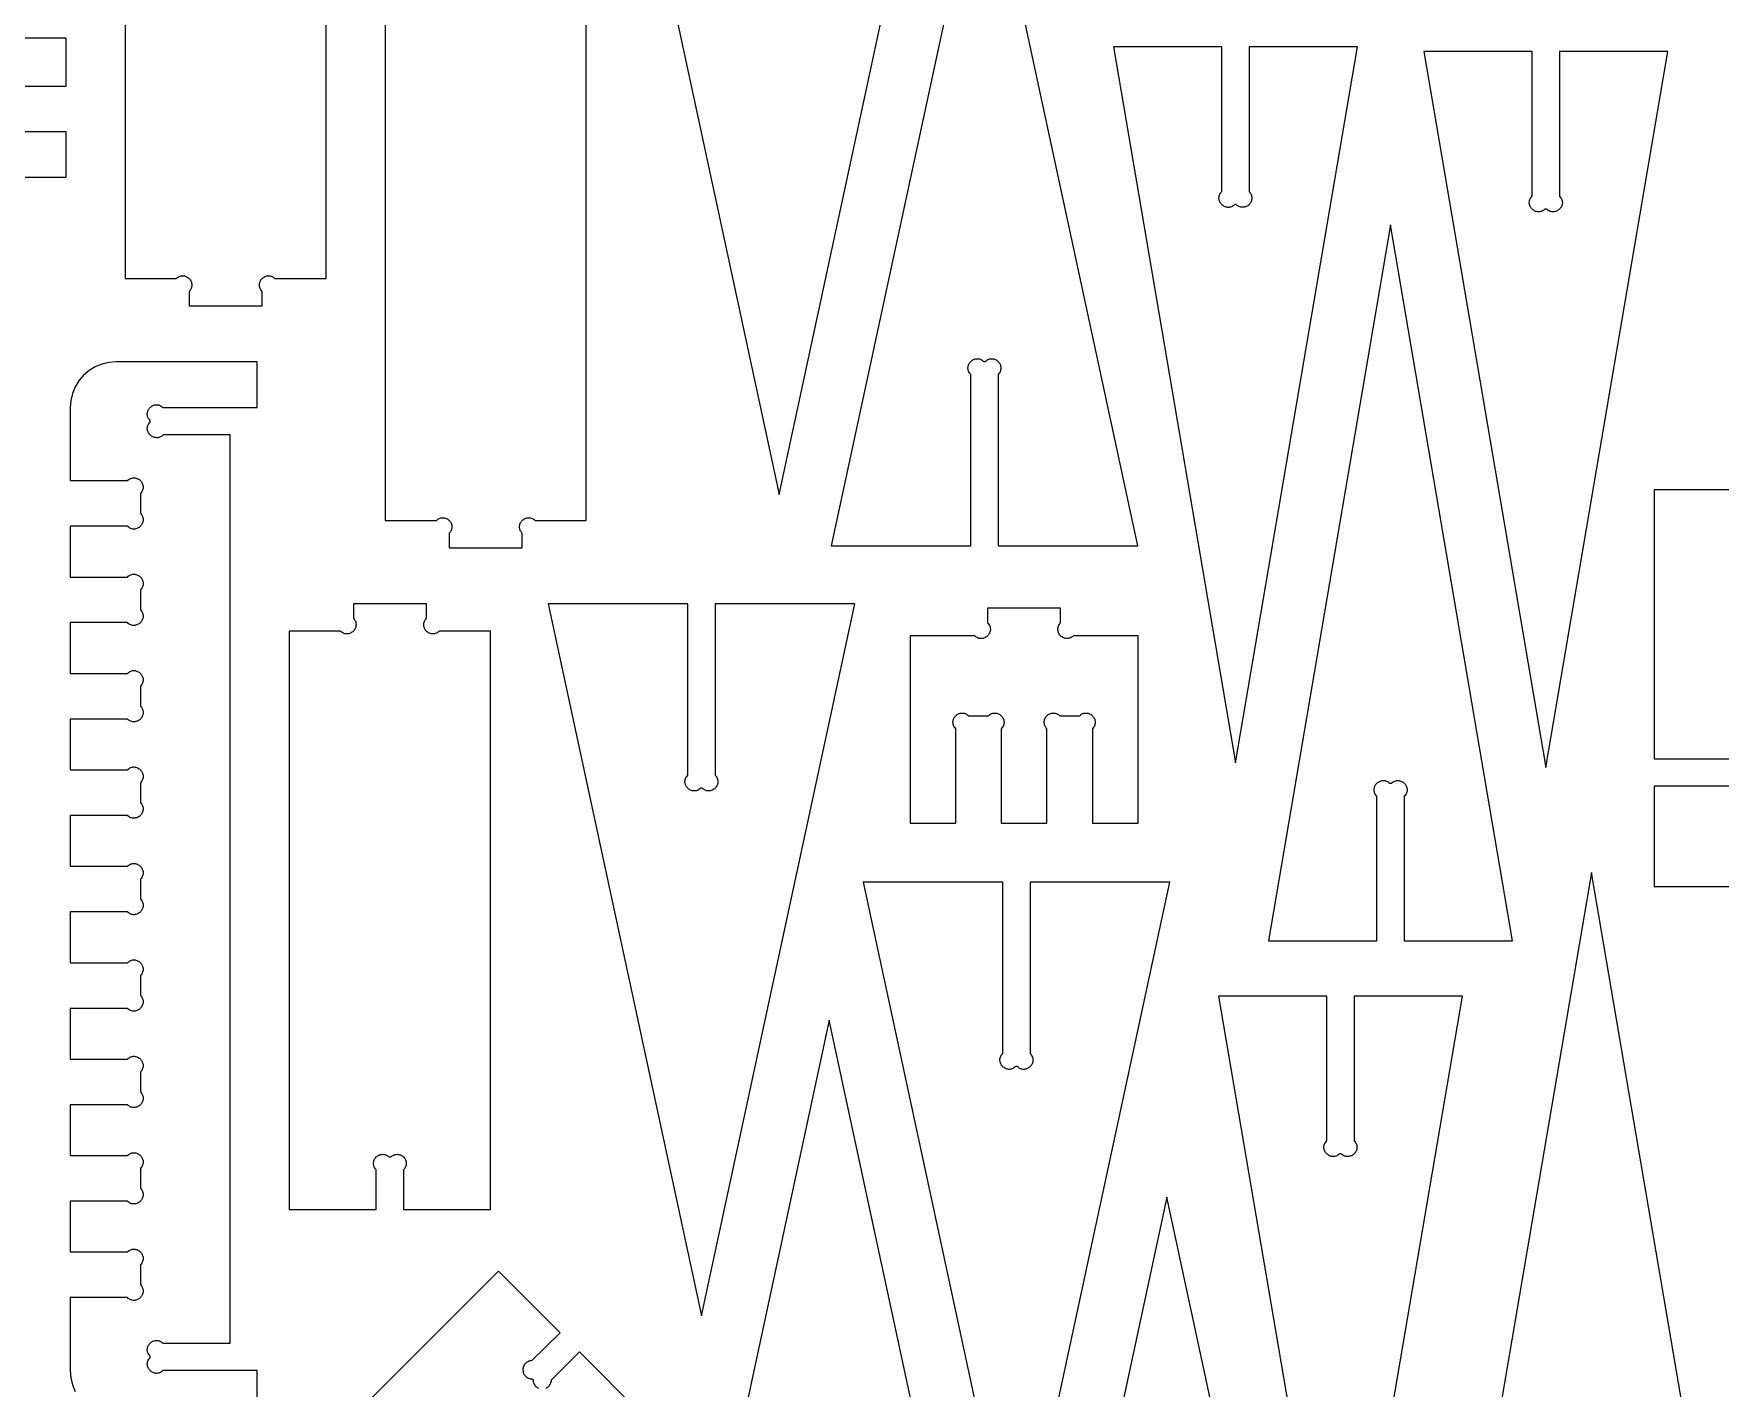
# Model space of a CAD drawing. Extents: x 105 to 1294, y 104 to 1295.
# Drawn here: x 974.6 to 1159.4, y 962.3 to 1110.7 of the extents above; entities that cross this region are included whole.
import ezdxf

# ---------------------------------------------------------------- set-up
doc = ezdxf.new("R2010")
doc.units = 0
doc.layers.add('LAYER_1', color=62, linetype='CONTINUOUS')

msp = doc.modelspace()

# ---------------------------------------------------------------- linework, layer by layer
at = {"layer": 'LAYER_1'}
for points in [[(984.63, 1147.21), (984.63, 1083.85), (990.24, 1083.85), (990.31, 1083.92), (990.39, 1083.98), (990.48, 1084.03), (990.57, 1084.08), (990.66, 1084.11), (990.75, 1084.13), (990.85, 1084.15), (990.94, 1084.15), (991.04, 1084.15), (991.13, 1084.13), (991.23, 1084.11), (991.32, 1084.08), (991.41, 1084.03), (991.49, 1083.98), (991.57, 1083.92), (991.65, 1083.85), (991.72, 1083.78), (991.78, 1083.7), (991.83, 1083.61), (991.87, 1083.52), (991.9, 1083.43), (991.92, 1083.34), (991.94, 1083.24), (991.94, 1083.15), (991.94, 1083.05), (991.92, 1082.96), (991.9, 1082.86), (991.87, 1082.77), (991.83, 1082.68), (991.78, 1082.6), (991.72, 1082.52), (991.65, 1082.44), (991.65, 1080.86), (999.64, 1080.86), (999.64, 1082.44), (999.58, 1082.52), (999.52, 1082.6), (999.47, 1082.68), (999.43, 1082.77), (999.39, 1082.86), (999.37, 1082.96), (999.36, 1083.05), (999.35, 1083.15), (999.36, 1083.24), (999.37, 1083.34), (999.39, 1083.43), (999.43, 1083.52), (999.47, 1083.61), (999.52, 1083.7), (999.58, 1083.78), (999.64, 1083.85), (999.72, 1083.92), (999.8, 1083.98), (999.89, 1084.03), (999.97, 1084.08), (1000.07, 1084.11), (1000.16, 1084.13), (1000.26, 1084.15), (1000.35, 1084.15), (1000.45, 1084.15), (1000.54, 1084.13), (1000.64, 1084.11), (1000.73, 1084.08), (1000.82, 1084.03), (1000.9, 1083.98), (1000.98, 1083.92), (1001.06, 1083.85), (1006.67, 1083.85), (1006.67, 1147.21)], [(1039.48, 1138.22), (1056.27, 1060.2), (1073.07, 1138.22)], [(1013.13, 1120.71), (1013.13, 1057.35), (1018.73, 1057.35), (1018.81, 1057.42), (1018.89, 1057.48), (1018.97, 1057.53), (1019.06, 1057.57), (1019.15, 1057.6), (1019.25, 1057.63), (1019.34, 1057.64), (1019.44, 1057.65), (1019.53, 1057.64), (1019.63, 1057.63), (1019.72, 1057.6), (1019.81, 1057.57), (1019.9, 1057.53), (1019.99, 1057.48), (1020.07, 1057.42), (1020.14, 1057.35), (1020.21, 1057.28), (1020.27, 1057.2), (1020.32, 1057.11), (1020.36, 1057.02), (1020.4, 1056.93), (1020.42, 1056.84), (1020.43, 1056.74), (1020.44, 1056.65), (1020.43, 1056.55), (1020.42, 1056.46), (1020.4, 1056.36), (1020.36, 1056.27), (1020.32, 1056.18), (1020.27, 1056.1), (1020.21, 1056.02), (1020.14, 1055.94), (1020.14, 1054.36), (1028.14, 1054.36), (1028.14, 1055.94), (1028.07, 1056.02), (1028.01, 1056.1), (1027.96, 1056.18), (1027.92, 1056.27), (1027.89, 1056.36), (1027.87, 1056.46), (1027.85, 1056.55), (1027.85, 1056.65), (1027.85, 1056.74), (1027.87, 1056.84), (1027.89, 1056.93), (1027.92, 1057.02), (1027.96, 1057.11), (1028.01, 1057.2), (1028.07, 1057.28), (1028.14, 1057.35), (1028.22, 1057.42), (1028.3, 1057.48), (1028.38, 1057.53), (1028.47, 1057.57), (1028.56, 1057.6), (1028.66, 1057.63), (1028.75, 1057.64), (1028.85, 1057.65), (1028.94, 1057.64), (1029.04, 1057.63), (1029.13, 1057.6), (1029.23, 1057.57), (1029.32, 1057.53), (1029.4, 1057.48), (1029.48, 1057.42), (1029.56, 1057.35), (1035.16, 1057.35), (1035.16, 1120.71)], [(967.81, 1104.94), (978.17, 1104.94), (978.17, 1110.17), (967.81, 1110.17)], [(957.62, 1094.94), (978.17, 1094.94), (978.17, 1099.94), (967.81, 1099.94)], [(999.12, 959.21), (999.12, 964.21), (988.79, 964.21), (988.7, 964.13), (988.61, 964.06), (988.51, 964), (988.42, 963.96), (988.32, 963.93), (988.23, 963.91), (988.13, 963.9), (988.04, 963.9), (987.95, 963.91), (987.86, 963.93), (987.77, 963.95), (987.68, 963.99), (987.6, 964.03), (987.52, 964.08), (987.45, 964.14), (987.38, 964.21), (987.31, 964.27), (987.26, 964.35), (987.21, 964.43), (987.16, 964.51), (987.13, 964.6), (987.1, 964.68), (987.08, 964.78), (987.07, 964.87), (987.07, 964.96), (987.08, 965.06), (987.1, 965.15), (987.13, 965.25), (987.17, 965.35), (987.23, 965.44), (987.3, 965.53), (987.38, 965.62), (987.38, 965.79), (987.3, 965.88), (987.23, 965.97), (987.17, 966.07), (987.13, 966.16), (987.1, 966.26), (987.08, 966.35), (987.07, 966.45), (987.07, 966.54), (987.08, 966.63), (987.1, 966.73), (987.13, 966.81), (987.16, 966.9), (987.21, 966.98), (987.26, 967.06), (987.31, 967.14), (987.38, 967.2), (987.45, 967.27), (987.52, 967.32), (987.6, 967.38), (987.68, 967.42), (987.77, 967.46), (987.86, 967.48), (987.95, 967.5), (988.04, 967.51), (988.13, 967.51), (988.23, 967.5), (988.32, 967.48), (988.42, 967.45), (988.51, 967.41), (988.61, 967.35), (988.7, 967.29), (988.79, 967.2), (996.13, 967.2), (996.13, 1066.71), (988.79, 1066.71), (988.7, 1066.63), (988.61, 1066.56), (988.51, 1066.51), (988.42, 1066.47), (988.32, 1066.43), (988.23, 1066.41), (988.13, 1066.4), (988.04, 1066.41), (987.95, 1066.42), (987.86, 1066.44), (987.77, 1066.46), (987.68, 1066.5), (987.6, 1066.54), (987.52, 1066.59), (987.45, 1066.65), (987.38, 1066.71), (987.31, 1066.78), (987.26, 1066.86), (987.21, 1066.94), (987.16, 1067.02), (987.13, 1067.1), (987.1, 1067.19), (987.08, 1067.28), (987.07, 1067.38), (987.07, 1067.47), (987.08, 1067.57), (987.1, 1067.66), (987.13, 1067.76), (987.17, 1067.85), (987.23, 1067.95), (987.3, 1068.04), (987.38, 1068.13), (987.38, 1068.3), (987.3, 1068.39), (987.23, 1068.48), (987.17, 1068.57), (987.13, 1068.67), (987.1, 1068.77), (987.08, 1068.86), (987.07, 1068.96), (987.07, 1069.05), (987.08, 1069.15), (987.1, 1069.24), (987.13, 1069.33), (987.16, 1069.41), (987.21, 1069.5), (987.26, 1069.57), (987.31, 1069.65), (987.38, 1069.72), (987.45, 1069.78), (987.52, 1069.84), (987.6, 1069.89), (987.68, 1069.93), (987.77, 1069.97), (987.86, 1070), (987.95, 1070.02), (988.04, 1070.03), (988.13, 1070.03), (988.23, 1070.02), (988.32, 1070), (988.42, 1069.97), (988.51, 1069.92), (988.61, 1069.87), (988.7, 1069.8), (988.79, 1069.72), (999.12, 1069.72), (999.12, 1074.71), (983.63, 1074.71), (982.85, 1074.65), (982.08, 1074.47), (981.35, 1074.17), (980.69, 1073.76), (980.09, 1073.25), (979.58, 1072.66), (979.17, 1071.98), (978.87, 1071.26), (978.69, 1070.5), (978.63, 1069.72), (978.63, 1061.71), (984.89, 1061.71), (984.98, 1061.79), (985.07, 1061.86), (985.17, 1061.92), (985.26, 1061.96), (985.36, 1061.99), (985.45, 1062.01), (985.55, 1062.02), (985.64, 1062.02), (985.74, 1062.01), (985.83, 1061.99), (985.92, 1061.96), (986, 1061.93), (986.08, 1061.88), (986.16, 1061.83), (986.24, 1061.78), (986.31, 1061.71), (986.37, 1061.64), (986.43, 1061.57), (986.48, 1061.49), (986.52, 1061.41), (986.56, 1061.32), (986.59, 1061.24), (986.6, 1061.14), (986.61, 1061.05), (986.62, 1060.96), (986.61, 1060.86), (986.59, 1060.77), (986.55, 1060.67), (986.51, 1060.58), (986.46, 1060.48), (986.39, 1060.39), (986.31, 1060.3), (986.31, 1058.13), (986.39, 1058.04), (986.46, 1057.95), (986.51, 1057.86), (986.55, 1057.76), (986.59, 1057.66), (986.61, 1057.57), (986.62, 1057.47), (986.61, 1057.38), (986.6, 1057.28), (986.59, 1057.19), (986.56, 1057.1), (986.52, 1057.02), (986.48, 1056.94), (986.43, 1056.86), (986.37, 1056.78), (986.31, 1056.71), (986.24, 1056.65), (986.16, 1056.59), (986.08, 1056.54), (986, 1056.5), (985.92, 1056.46), (985.83, 1056.43), (985.74, 1056.41), (985.64, 1056.4), (985.55, 1056.4), (985.45, 1056.41), (985.36, 1056.43), (985.26, 1056.46), (985.17, 1056.51), (985.07, 1056.56), (984.98, 1056.63), (984.89, 1056.71), (978.63, 1056.71), (978.63, 1051.15), (984.89, 1051.15), (984.98, 1051.23), (985.07, 1051.3), (985.17, 1051.36), (985.26, 1051.4), (985.36, 1051.43), (985.45, 1051.45), (985.55, 1051.46), (985.64, 1051.46), (985.74, 1051.45), (985.83, 1051.43), (985.92, 1051.4), (986, 1051.37), (986.08, 1051.32), (986.16, 1051.27), (986.24, 1051.21), (986.31, 1051.15), (986.37, 1051.08), (986.43, 1051.01), (986.48, 1050.93), (986.52, 1050.85), (986.56, 1050.76), (986.59, 1050.67), (986.6, 1050.58), (986.61, 1050.49), (986.62, 1050.39), (986.61, 1050.3), (986.59, 1050.2), (986.55, 1050.11), (986.51, 1050.01), (986.46, 1049.92), (986.39, 1049.83), (986.31, 1049.74), (986.31, 1047.56), (986.39, 1047.47), (986.46, 1047.38), (986.51, 1047.29), (986.55, 1047.19), (986.59, 1047.1), (986.61, 1047), (986.62, 1046.91), (986.61, 1046.81), (986.6, 1046.72), (986.59, 1046.63), (986.56, 1046.54), (986.52, 1046.45), (986.48, 1046.37), (986.43, 1046.29), (986.37, 1046.22), (986.31, 1046.15), (986.24, 1046.09), (986.16, 1046.03), (986.08, 1045.98), (986, 1045.93), (985.92, 1045.9), (985.83, 1045.87), (985.74, 1045.85), (985.64, 1045.84), (985.55, 1045.84), (985.45, 1045.85), (985.36, 1045.87), (985.26, 1045.9), (985.17, 1045.94), (985.07, 1046), (984.98, 1046.07), (984.89, 1046.15), (978.63, 1046.15), (978.63, 1040.59), (984.89, 1040.59), (984.98, 1040.67), (985.07, 1040.74), (985.17, 1040.79), (985.26, 1040.84), (985.36, 1040.87), (985.45, 1040.89), (985.55, 1040.9), (985.64, 1040.9), (985.74, 1040.89), (985.83, 1040.87), (985.92, 1040.84), (986, 1040.8), (986.08, 1040.76), (986.16, 1040.71), (986.24, 1040.65), (986.31, 1040.59), (986.37, 1040.52), (986.43, 1040.45), (986.48, 1040.37), (986.52, 1040.29), (986.56, 1040.2), (986.59, 1040.11), (986.6, 1040.02), (986.61, 1039.93), (986.62, 1039.83), (986.61, 1039.74), (986.59, 1039.64), (986.55, 1039.55), (986.51, 1039.45), (986.46, 1039.36), (986.39, 1039.27), (986.31, 1039.18), (986.31, 1037), (986.39, 1036.91), (986.46, 1036.82), (986.51, 1036.73), (986.55, 1036.63), (986.59, 1036.54), (986.61, 1036.44), (986.62, 1036.34), (986.61, 1036.25), (986.6, 1036.16), (986.59, 1036.07), (986.56, 1035.98), (986.52, 1035.89), (986.48, 1035.81), (986.43, 1035.73), (986.37, 1035.66), (986.31, 1035.59), (986.24, 1035.52), (986.16, 1035.47), (986.08, 1035.42), (986, 1035.37), (985.92, 1035.34), (985.83, 1035.31), (985.74, 1035.29), (985.64, 1035.28), (985.55, 1035.28), (985.45, 1035.29), (985.36, 1035.31), (985.26, 1035.34), (985.17, 1035.38), (985.07, 1035.44), (984.98, 1035.51), (984.89, 1035.59), (978.63, 1035.59), (978.63, 1030.03), (984.89, 1030.03), (984.98, 1030.11), (985.07, 1030.18), (985.17, 1030.23), (985.26, 1030.27), (985.36, 1030.31), (985.45, 1030.33), (985.55, 1030.34), (985.64, 1030.34), (985.74, 1030.32), (985.83, 1030.31), (985.92, 1030.28), (986, 1030.24), (986.08, 1030.2), (986.16, 1030.15), (986.24, 1030.09), (986.31, 1030.03), (986.37, 1029.96), (986.43, 1029.88), (986.48, 1029.8), (986.52, 1029.72), (986.56, 1029.63), (986.59, 1029.55), (986.6, 1029.45), (986.61, 1029.36), (986.62, 1029.27), (986.61, 1029.17), (986.59, 1029.07), (986.55, 1028.98), (986.51, 1028.88), (986.46, 1028.79), (986.39, 1028.7), (986.31, 1028.61), (986.31, 1026.44), (986.39, 1026.35), (986.46, 1026.26), (986.51, 1026.16), (986.55, 1026.07), (986.59, 1025.97), (986.61, 1025.88), (986.62, 1025.78), (986.61, 1025.69), (986.6, 1025.59), (986.59, 1025.5), (986.56, 1025.41), (986.52, 1025.33), (986.48, 1025.25), (986.43, 1025.17), (986.37, 1025.09), (986.31, 1025.03), (986.24, 1024.96), (986.16, 1024.9), (986.08, 1024.85), (986, 1024.81), (985.92, 1024.77), (985.83, 1024.75), (985.74, 1024.73), (985.64, 1024.72), (985.55, 1024.72), (985.45, 1024.73), (985.36, 1024.75), (985.26, 1024.78), (985.17, 1024.82), (985.07, 1024.88), (984.98, 1024.94), (984.89, 1025.03), (978.63, 1025.03), (978.63, 1019.46), (984.89, 1019.46), (984.98, 1019.54), (985.07, 1019.61), (985.17, 1019.66), (985.26, 1019.71), (985.36, 1019.74), (985.45, 1019.76), (985.55, 1019.77), (985.64, 1019.77), (985.74, 1019.76), (985.83, 1019.74), (985.92, 1019.71), (986, 1019.67), (986.08, 1019.63), (986.16, 1019.58), (986.24, 1019.52), (986.31, 1019.46), (986.37, 1019.39), (986.43, 1019.32), (986.48, 1019.24), (986.52, 1019.15), (986.56, 1019.07), (986.59, 1018.98), (986.6, 1018.89), (986.61, 1018.79), (986.62, 1018.7), (986.61, 1018.6), (986.59, 1018.51), (986.55, 1018.41), (986.51, 1018.32), (986.46, 1018.22), (986.39, 1018.13), (986.31, 1018.04), (986.31, 1015.88), (986.39, 1015.79), (986.46, 1015.69), (986.51, 1015.6), (986.55, 1015.51), (986.59, 1015.41), (986.61, 1015.31), (986.62, 1015.22), (986.61, 1015.12), (986.6, 1015.03), (986.59, 1014.94), (986.56, 1014.85), (986.52, 1014.77), (986.48, 1014.68), (986.43, 1014.61), (986.37, 1014.53), (986.31, 1014.46), (986.24, 1014.4), (986.16, 1014.34), (986.08, 1014.29), (986, 1014.25), (985.92, 1014.21), (985.83, 1014.18), (985.74, 1014.16), (985.64, 1014.15), (985.55, 1014.15), (985.45, 1014.16), (985.36, 1014.18), (985.26, 1014.21), (985.17, 1014.26), (985.07, 1014.31), (984.98, 1014.38), (984.89, 1014.46), (978.63, 1014.46), (978.63, 1008.89), (984.89, 1008.89), (984.98, 1008.97), (985.07, 1009.04), (985.17, 1009.1), (985.26, 1009.14), (985.36, 1009.17), (985.45, 1009.19), (985.55, 1009.2), (985.64, 1009.2), (985.74, 1009.19), (985.83, 1009.17), (985.92, 1009.14), (986, 1009.11), (986.08, 1009.06), (986.16, 1009.01), (986.24, 1008.96), (986.31, 1008.89), (986.37, 1008.82), (986.43, 1008.75), (986.48, 1008.67), (986.52, 1008.59), (986.56, 1008.5), (986.59, 1008.42), (986.6, 1008.32), (986.61, 1008.23), (986.62, 1008.14), (986.61, 1008.04), (986.59, 1007.95), (986.55, 1007.85), (986.51, 1007.76), (986.46, 1007.66), (986.39, 1007.57), (986.31, 1007.48), (986.31, 1005.31), (986.39, 1005.22), (986.46, 1005.13), (986.51, 1005.04), (986.55, 1004.94), (986.59, 1004.85), (986.61, 1004.75), (986.62, 1004.66), (986.61, 1004.56), (986.6, 1004.47), (986.59, 1004.38), (986.56, 1004.29), (986.52, 1004.2), (986.48, 1004.12), (986.43, 1004.04), (986.37, 1003.97), (986.31, 1003.9), (986.24, 1003.83), (986.16, 1003.77), (986.08, 1003.72), (986, 1003.68), (985.92, 1003.64), (985.83, 1003.61), (985.74, 1003.6), (985.64, 1003.58), (985.55, 1003.58), (985.45, 1003.59), (985.36, 1003.61), (985.26, 1003.64), (985.17, 1003.69), (985.07, 1003.74), (984.98, 1003.81), (984.89, 1003.89), (978.63, 1003.89), (978.63, 998.33), (984.89, 998.33), (984.98, 998.41), (985.07, 998.48), (985.17, 998.54), (985.26, 998.58), (985.36, 998.61), (985.45, 998.63), (985.55, 998.64), (985.64, 998.64), (985.74, 998.63), (985.83, 998.61), (985.92, 998.58), (986, 998.55), (986.08, 998.5), (986.16, 998.45), (986.24, 998.39), (986.31, 998.33), (986.37, 998.26), (986.43, 998.19), (986.48, 998.11), (986.52, 998.03), (986.56, 997.94), (986.59, 997.85), (986.6, 997.76), (986.61, 997.67), (986.62, 997.57), (986.61, 997.48), (986.59, 997.38), (986.55, 997.29), (986.51, 997.19), (986.46, 997.1), (986.39, 997.01), (986.31, 996.92), (986.31, 994.74), (986.39, 994.65), (986.46, 994.56), (986.51, 994.47), (986.55, 994.37), (986.59, 994.28), (986.61, 994.18), (986.62, 994.09), (986.61, 993.99), (986.6, 993.9), (986.59, 993.81), (986.56, 993.72), (986.52, 993.63), (986.48, 993.55), (986.43, 993.47), (986.37, 993.4), (986.31, 993.33), (986.24, 993.27), (986.16, 993.21), (986.08, 993.16), (986, 993.11), (985.92, 993.08), (985.83, 993.05), (985.74, 993.03), (985.64, 993.02), (985.55, 993.02), (985.45, 993.03), (985.36, 993.05), (985.26, 993.08), (985.17, 993.12), (985.07, 993.18), (984.98, 993.25), (984.89, 993.33), (978.63, 993.33), (978.63, 987.77), (984.89, 987.77), (984.98, 987.85), (985.07, 987.92), (985.17, 987.97), (985.26, 988.02), (985.36, 988.05), (985.45, 988.07), (985.55, 988.08), (985.64, 988.08), (985.74, 988.07), (985.83, 988.05), (985.92, 988.02), (986, 987.98), (986.08, 987.94), (986.16, 987.89), (986.24, 987.83), (986.31, 987.77), (986.37, 987.7), (986.43, 987.63), (986.48, 987.55), (986.52, 987.47), (986.56, 987.38), (986.59, 987.29), (986.6, 987.2), (986.61, 987.11), (986.62, 987.01), (986.61, 986.92), (986.59, 986.82), (986.55, 986.73), (986.51, 986.63), (986.46, 986.54), (986.39, 986.45), (986.31, 986.36), (986.31, 984.18), (986.39, 984.09), (986.46, 984), (986.51, 983.91), (986.55, 983.81), (986.59, 983.71), (986.61, 983.62), (986.62, 983.52), (986.61, 983.43), (986.6, 983.34), (986.59, 983.25), (986.56, 983.16), (986.52, 983.07), (986.48, 982.99), (986.43, 982.91), (986.37, 982.84), (986.31, 982.77), (986.24, 982.7), (986.16, 982.65), (986.08, 982.6), (986, 982.55), (985.92, 982.52), (985.83, 982.49), (985.74, 982.47), (985.64, 982.46), (985.55, 982.46), (985.45, 982.47), (985.36, 982.49), (985.26, 982.52), (985.17, 982.56), (985.07, 982.62), (984.98, 982.69), (984.89, 982.77), (978.63, 982.77), (978.63, 977.21), (984.89, 977.21), (984.98, 977.29), (985.07, 977.36), (985.17, 977.41), (985.26, 977.45), (985.36, 977.49), (985.45, 977.51), (985.55, 977.52), (985.64, 977.52), (985.74, 977.5), (985.83, 977.49), (985.92, 977.46), (986, 977.42), (986.08, 977.38), (986.16, 977.33), (986.24, 977.27), (986.31, 977.21), (986.37, 977.14), (986.43, 977.06), (986.48, 976.98), (986.52, 976.9), (986.56, 976.82), (986.59, 976.73), (986.6, 976.64), (986.61, 976.54), (986.62, 976.45), (986.61, 976.35), (986.59, 976.26), (986.55, 976.16), (986.51, 976.07), (986.46, 975.97), (986.39, 975.88), (986.31, 975.79), (986.31, 973.62), (986.39, 973.53), (986.46, 973.44), (986.51, 973.34), (986.55, 973.25), (986.59, 973.15), (986.61, 973.06), (986.62, 972.96), (986.61, 972.87), (986.6, 972.77), (986.59, 972.68), (986.56, 972.59), (986.52, 972.51), (986.48, 972.43), (986.43, 972.35), (986.37, 972.27), (986.31, 972.21), (986.24, 972.14), (986.16, 972.08), (986.08, 972.03), (986, 971.99), (985.92, 971.95), (985.83, 971.93), (985.74, 971.91), (985.64, 971.9), (985.55, 971.9), (985.45, 971.91), (985.36, 971.93), (985.26, 971.96), (985.17, 972), (985.07, 972.06), (984.98, 972.12), (984.89, 972.21), (978.63, 972.21), (978.63, 964.21), (978.69, 963.42), (978.87, 962.66), (979.17, 961.93)], [(1163.55, 1060.71), (1152.13, 1060.71), (1152.13, 1031.23), (1162.36, 1031.23)], [(1162.36, 1028.23), (1152.13, 1028.23), (1152.13, 1017.23), (1168.61, 1017.23)], [(1158.63, 940.36), (1145.27, 1018.79), (1131.91, 940.36)], [(1078.57, 924.56), (1061.78, 1002.58), (1044.99, 924.56)], [(1115.56, 905.19), (1098.77, 983.21), (1081.98, 905.19)], [(980.74, 930.3), (1025.55, 975.1), (1032.28, 968.36), (1029.21, 965.3), (1029.11, 965.29), (1029.01, 965.28), (1028.92, 965.25), (1028.82, 965.22), (1028.74, 965.18), (1028.65, 965.13), (1028.58, 965.07), (1028.51, 965), (1028.44, 964.93), (1028.38, 964.86), (1028.33, 964.77), (1028.29, 964.69), (1028.26, 964.59), (1028.23, 964.5), (1028.22, 964.4), (1028.21, 964.3), (1028.22, 964.2), (1028.23, 964.1), (1028.26, 964), (1028.29, 963.91), (1028.33, 963.82), (1028.38, 963.74), (1028.44, 963.66), (1028.51, 963.59), (1028.58, 963.53), (1028.65, 963.47), (1028.74, 963.42), (1028.82, 963.38), (1028.92, 963.34), (1029.01, 963.32), (1029.11, 963.3), (1029.21, 963.3), (1029.33, 963.18), (1029.34, 963.07), (1029.35, 962.98), (1029.38, 962.88), (1029.41, 962.79), (1029.46, 962.7), (1029.51, 962.62), (1029.56, 962.54), (1029.63, 962.47), (1029.7, 962.41), (1029.77, 962.35), (1029.86, 962.3), (1029.94, 962.26)], [(1030.72, 962.26), (1030.81, 962.3), (1030.89, 962.35), (1030.97, 962.41), (1031.04, 962.47), (1031.1, 962.54), (1031.16, 962.62), (1031.21, 962.7), (1031.25, 962.79), (1031.29, 962.88), (1031.31, 962.98), (1031.33, 963.07), (1031.33, 963.18), (1034.4, 966.25), (1041.13, 959.52)]]:
    msp.add_lwpolyline(points, dxfattribs=at)
for points in [[(1077.28, 1054.56), (1077.28, 1073.35), (1077.19, 1073.44), (1077.13, 1073.53), (1077.07, 1073.62), (1077.03, 1073.72), (1077, 1073.81), (1076.98, 1073.91), (1076.97, 1074), (1076.97, 1074.1), (1076.98, 1074.19), (1077, 1074.28), (1077.02, 1074.37), (1077.06, 1074.46), (1077.1, 1074.54), (1077.15, 1074.62), (1077.21, 1074.69), (1077.28, 1074.76), (1077.34, 1074.82), (1077.42, 1074.88), (1077.5, 1074.93), (1077.58, 1074.98), (1077.66, 1075.01), (1077.75, 1075.04), (1077.84, 1075.06), (1077.94, 1075.07), (1078.03, 1075.07), (1078.13, 1075.06), (1078.22, 1075.04), (1078.32, 1075.01), (1078.41, 1074.97), (1078.51, 1074.91), (1078.6, 1074.84), (1078.69, 1074.76), (1078.86, 1074.76), (1078.95, 1074.84), (1079.04, 1074.91), (1079.13, 1074.97), (1079.23, 1075.01), (1079.32, 1075.04), (1079.42, 1075.06), (1079.52, 1075.07), (1079.61, 1075.07), (1079.7, 1075.06), (1079.79, 1075.04), (1079.88, 1075.01), (1079.97, 1074.98), (1080.05, 1074.93), (1080.13, 1074.88), (1080.21, 1074.82), (1080.27, 1074.76), (1080.34, 1074.69), (1080.4, 1074.62), (1080.45, 1074.54), (1080.49, 1074.46), (1080.53, 1074.37), (1080.55, 1074.28), (1080.57, 1074.19), (1080.58, 1074.1), (1080.58, 1074), (1080.57, 1073.91), (1080.55, 1073.81), (1080.52, 1073.72), (1080.48, 1073.62), (1080.42, 1073.53), (1080.35, 1073.44), (1080.27, 1073.35), (1080.27, 1054.56), (1095.57, 1054.56), (1078.78, 1132.59), (1061.98, 1054.56)], [(1107.77, 1093.38), (1107.84, 1093.3), (1107.9, 1093.22), (1107.95, 1093.13), (1107.99, 1093.05), (1108.02, 1092.95), (1108.04, 1092.86), (1108.06, 1092.77), (1108.06, 1092.67), (1108.06, 1092.57), (1108.04, 1092.48), (1108.02, 1092.38), (1107.99, 1092.29), (1107.95, 1092.2), (1107.9, 1092.11), (1107.84, 1092.03), (1107.77, 1091.96), (1107.69, 1091.89), (1107.61, 1091.83), (1107.53, 1091.78), (1107.44, 1091.74), (1107.35, 1091.7), (1107.25, 1091.68), (1107.16, 1091.67), (1107.06, 1091.66), (1106.97, 1091.67), (1106.87, 1091.68), (1106.78, 1091.7), (1106.69, 1091.74), (1106.6, 1091.78), (1106.51, 1091.83), (1106.43, 1091.89), (1106.36, 1091.96), (1106.19, 1091.96), (1106.1, 1091.87), (1106, 1091.81), (1105.91, 1091.75), (1105.81, 1091.71), (1105.72, 1091.68), (1105.62, 1091.66), (1105.53, 1091.65), (1105.43, 1091.65), (1105.34, 1091.66), (1105.25, 1091.68), (1105.16, 1091.71), (1105.07, 1091.74), (1104.99, 1091.79), (1104.91, 1091.84), (1104.84, 1091.9), (1104.77, 1091.96), (1104.7, 1092.03), (1104.65, 1092.1), (1104.59, 1092.18), (1104.55, 1092.26), (1104.51, 1092.35), (1104.49, 1092.44), (1104.47, 1092.53), (1104.46, 1092.62), (1104.46, 1092.72), (1104.47, 1092.81), (1104.49, 1092.91), (1104.52, 1093.01), (1104.56, 1093.1), (1104.62, 1093.19), (1104.68, 1093.29), (1104.77, 1093.38), (1104.77, 1109.22), (1092.9, 1109.22), (1106.27, 1030.8), (1119.63, 1109.22), (1107.77, 1109.22)], [(1141.77, 1092.87), (1141.85, 1092.78), (1141.92, 1092.69), (1141.98, 1092.6), (1142.02, 1092.5), (1142.05, 1092.41), (1142.07, 1092.31), (1142.08, 1092.22), (1142.08, 1092.12), (1142.07, 1092.03), (1142.05, 1091.94), (1142.02, 1091.85), (1141.99, 1091.76), (1141.94, 1091.68), (1141.89, 1091.6), (1141.83, 1091.53), (1141.77, 1091.46), (1141.7, 1091.4), (1141.63, 1091.34), (1141.55, 1091.29), (1141.47, 1091.25), (1141.38, 1091.21), (1141.29, 1091.18), (1141.2, 1091.16), (1141.11, 1091.15), (1141.01, 1091.15), (1140.92, 1091.16), (1140.82, 1091.18), (1140.73, 1091.21), (1140.63, 1091.26), (1140.54, 1091.31), (1140.45, 1091.38), (1140.36, 1091.46), (1140.18, 1091.46), (1140.09, 1091.38), (1140, 1091.31), (1139.9, 1091.26), (1139.81, 1091.21), (1139.71, 1091.18), (1139.62, 1091.16), (1139.52, 1091.15), (1139.43, 1091.15), (1139.34, 1091.16), (1139.24, 1091.18), (1139.16, 1091.21), (1139.07, 1091.25), (1138.99, 1091.29), (1138.91, 1091.34), (1138.84, 1091.4), (1138.77, 1091.46), (1138.7, 1091.53), (1138.65, 1091.6), (1138.59, 1091.68), (1138.55, 1091.76), (1138.52, 1091.85), (1138.49, 1091.94), (1138.47, 1092.03), (1138.46, 1092.12), (1138.46, 1092.22), (1138.47, 1092.31), (1138.49, 1092.41), (1138.52, 1092.5), (1138.56, 1092.6), (1138.62, 1092.69), (1138.68, 1092.78), (1138.77, 1092.87), (1138.77, 1108.71), (1126.9, 1108.71), (1140.27, 1030.29), (1153.63, 1108.71), (1141.77, 1108.71)], [(1124.77, 1027.14), (1124.77, 1011.3), (1136.63, 1011.3), (1123.27, 1089.72), (1109.9, 1011.3), (1121.77, 1011.3), (1121.77, 1027.14), (1121.68, 1027.23), (1121.62, 1027.32), (1121.56, 1027.41), (1121.52, 1027.51), (1121.49, 1027.6), (1121.47, 1027.7), (1121.46, 1027.79), (1121.46, 1027.89), (1121.47, 1027.98), (1121.49, 1028.07), (1121.51, 1028.16), (1121.55, 1028.25), (1121.59, 1028.33), (1121.65, 1028.41), (1121.7, 1028.48), (1121.77, 1028.55), (1121.83, 1028.61), (1121.91, 1028.67), (1121.99, 1028.72), (1122.07, 1028.76), (1122.16, 1028.8), (1122.24, 1028.83), (1122.34, 1028.85), (1122.43, 1028.86), (1122.52, 1028.86), (1122.62, 1028.85), (1122.71, 1028.83), (1122.81, 1028.8), (1122.9, 1028.75), (1123, 1028.7), (1123.09, 1028.63), (1123.18, 1028.55), (1123.36, 1028.55), (1123.45, 1028.63), (1123.54, 1028.7), (1123.63, 1028.75), (1123.73, 1028.8), (1123.82, 1028.83), (1123.92, 1028.85), (1124.01, 1028.86), (1124.11, 1028.86), (1124.2, 1028.85), (1124.29, 1028.83), (1124.38, 1028.8), (1124.47, 1028.76), (1124.55, 1028.72), (1124.63, 1028.67), (1124.7, 1028.61), (1124.77, 1028.55), (1124.83, 1028.48), (1124.89, 1028.41), (1124.94, 1028.33), (1124.98, 1028.25), (1125.02, 1028.16), (1125.05, 1028.07), (1125.07, 1027.98), (1125.08, 1027.89), (1125.08, 1027.79), (1125.07, 1027.7), (1125.05, 1027.6), (1125.02, 1027.51), (1124.97, 1027.41), (1124.92, 1027.32), (1124.85, 1027.23)], [(1012.15, 986.19), (1012.08, 986.27), (1012.02, 986.35), (1011.97, 986.44), (1011.93, 986.52), (1011.9, 986.62), (1011.87, 986.71), (1011.86, 986.8), (1011.85, 986.9), (1011.86, 987), (1011.87, 987.09), (1011.9, 987.18), (1011.93, 987.28), (1011.97, 987.36), (1012.02, 987.45), (1012.08, 987.53), (1012.15, 987.61), (1012.22, 987.67), (1012.3, 987.73), (1012.39, 987.78), (1012.48, 987.83), (1012.57, 987.86), (1012.66, 987.88), (1012.76, 987.89), (1012.85, 987.9), (1012.95, 987.89), (1013.04, 987.88), (1013.14, 987.86), (1013.23, 987.83), (1013.32, 987.78), (1013.4, 987.73), (1013.48, 987.67), (1013.56, 987.61), (1013.73, 987.61), (1013.81, 987.67), (1013.89, 987.73), (1013.97, 987.78), (1014.06, 987.83), (1014.15, 987.86), (1014.25, 987.88), (1014.34, 987.89), (1014.44, 987.9), (1014.53, 987.89), (1014.63, 987.88), (1014.72, 987.86), (1014.81, 987.83), (1014.9, 987.78), (1014.99, 987.73), (1015.07, 987.67), (1015.14, 987.61), (1015.21, 987.53), (1015.27, 987.45), (1015.32, 987.36), (1015.36, 987.28), (1015.39, 987.18), (1015.42, 987.09), (1015.43, 987), (1015.44, 986.9), (1015.43, 986.8), (1015.42, 986.71), (1015.39, 986.62), (1015.36, 986.52), (1015.32, 986.44), (1015.27, 986.35), (1015.21, 986.27), (1015.14, 986.19), (1015.14, 981.86), (1024.66, 981.86), (1024.66, 1045.22), (1019.06, 1045.22), (1018.98, 1045.15), (1018.9, 1045.09), (1018.81, 1045.04), (1018.73, 1045), (1018.63, 1044.97), (1018.54, 1044.94), (1018.45, 1044.93), (1018.35, 1044.92), (1018.25, 1044.93), (1018.16, 1044.94), (1018.07, 1044.97), (1017.97, 1045), (1017.89, 1045.04), (1017.8, 1045.09), (1017.72, 1045.15), (1017.64, 1045.22), (1017.58, 1045.29), (1017.52, 1045.37), (1017.47, 1045.46), (1017.42, 1045.55), (1017.39, 1045.64), (1017.37, 1045.73), (1017.36, 1045.83), (1017.35, 1045.92), (1017.36, 1046.02), (1017.37, 1046.11), (1017.39, 1046.21), (1017.42, 1046.3), (1017.47, 1046.39), (1017.52, 1046.47), (1017.58, 1046.55), (1017.64, 1046.63), (1017.64, 1048.21), (1009.65, 1048.21), (1009.65, 1046.63), (1009.72, 1046.55), (1009.77, 1046.47), (1009.82, 1046.39), (1009.87, 1046.3), (1009.9, 1046.21), (1009.92, 1046.11), (1009.93, 1046.02), (1009.94, 1045.92), (1009.93, 1045.83), (1009.92, 1045.73), (1009.9, 1045.64), (1009.87, 1045.55), (1009.82, 1045.46), (1009.77, 1045.37), (1009.72, 1045.29), (1009.65, 1045.22), (1009.57, 1045.15), (1009.49, 1045.09), (1009.4, 1045.04), (1009.31, 1045), (1009.22, 1044.97), (1009.13, 1044.94), (1009.03, 1044.93), (1008.93, 1044.92), (1008.84, 1044.93), (1008.74, 1044.94), (1008.65, 1044.97), (1008.56, 1045), (1008.47, 1045.04), (1008.38, 1045.09), (1008.3, 1045.15), (1008.23, 1045.22), (1002.62, 1045.22), (1002.62, 981.86), (1012.15, 981.86)], [(1049.27, 1048.21), (1049.27, 1029.43), (1049.34, 1029.36), (1049.4, 1029.28), (1049.45, 1029.19), (1049.49, 1029.1), (1049.53, 1029.01), (1049.55, 1028.92), (1049.56, 1028.82), (1049.57, 1028.73), (1049.56, 1028.63), (1049.55, 1028.54), (1049.53, 1028.44), (1049.49, 1028.35), (1049.45, 1028.26), (1049.4, 1028.18), (1049.34, 1028.1), (1049.27, 1028.02), (1049.2, 1027.95), (1049.12, 1027.89), (1049.03, 1027.84), (1048.94, 1027.8), (1048.85, 1027.76), (1048.76, 1027.74), (1048.66, 1027.73), (1048.57, 1027.72), (1048.47, 1027.73), (1048.38, 1027.74), (1048.28, 1027.76), (1048.19, 1027.8), (1048.1, 1027.84), (1048.02, 1027.89), (1047.94, 1027.95), (1047.86, 1028.02), (1047.69, 1028.02), (1047.6, 1027.94), (1047.51, 1027.87), (1047.42, 1027.81), (1047.32, 1027.77), (1047.23, 1027.74), (1047.13, 1027.72), (1047.03, 1027.71), (1046.94, 1027.71), (1046.85, 1027.72), (1046.75, 1027.74), (1046.67, 1027.77), (1046.58, 1027.8), (1046.5, 1027.85), (1046.42, 1027.9), (1046.34, 1027.95), (1046.28, 1028.02), (1046.21, 1028.09), (1046.15, 1028.16), (1046.1, 1028.24), (1046.06, 1028.32), (1046.02, 1028.41), (1046, 1028.5), (1045.98, 1028.59), (1045.97, 1028.68), (1045.97, 1028.78), (1045.98, 1028.87), (1046, 1028.97), (1046.03, 1029.06), (1046.07, 1029.16), (1046.13, 1029.25), (1046.2, 1029.34), (1046.28, 1029.43), (1046.28, 1048.21), (1030.98, 1048.21), (1047.77, 970.19), (1064.57, 1048.21)], [(1079.11, 1046.13), (1079.19, 1046.04), (1079.26, 1045.94), (1079.32, 1045.85), (1079.36, 1045.76), (1079.39, 1045.66), (1079.41, 1045.56), (1079.42, 1045.47), (1079.42, 1045.38), (1079.41, 1045.28), (1079.39, 1045.19), (1079.37, 1045.1), (1079.33, 1045.02), (1079.29, 1044.93), (1079.23, 1044.86), (1079.18, 1044.78), (1079.11, 1044.71), (1079.04, 1044.65), (1078.97, 1044.59), (1078.89, 1044.54), (1078.81, 1044.5), (1078.72, 1044.46), (1078.63, 1044.43), (1078.54, 1044.41), (1078.45, 1044.4), (1078.35, 1044.4), (1078.26, 1044.41), (1078.16, 1044.43), (1078.07, 1044.46), (1077.97, 1044.51), (1077.88, 1044.56), (1077.79, 1044.63), (1077.7, 1044.71), (1070.63, 1044.71), (1070.63, 1024.17), (1075.63, 1024.17), (1075.63, 1034.53), (1075.55, 1034.62), (1075.48, 1034.71), (1075.42, 1034.81), (1075.38, 1034.9), (1075.35, 1035), (1075.33, 1035.09), (1075.32, 1035.19), (1075.32, 1035.28), (1075.33, 1035.38), (1075.35, 1035.47), (1075.38, 1035.56), (1075.41, 1035.64), (1075.46, 1035.72), (1075.51, 1035.8), (1075.56, 1035.88), (1075.63, 1035.94), (1075.7, 1036.01), (1075.77, 1036.07), (1075.85, 1036.12), (1075.93, 1036.16), (1076.02, 1036.2), (1076.11, 1036.22), (1076.2, 1036.24), (1076.29, 1036.25), (1076.38, 1036.25), (1076.48, 1036.24), (1076.57, 1036.22), (1076.67, 1036.19), (1076.77, 1036.15), (1076.86, 1036.09), (1076.95, 1036.03), (1077.04, 1035.94), (1079.2, 1035.94), (1079.29, 1036.03), (1079.38, 1036.09), (1079.47, 1036.15), (1079.57, 1036.19), (1079.66, 1036.22), (1079.76, 1036.24), (1079.86, 1036.25), (1079.95, 1036.25), (1080.04, 1036.24), (1080.13, 1036.22), (1080.22, 1036.2), (1080.31, 1036.16), (1080.39, 1036.12), (1080.47, 1036.07), (1080.54, 1036.01), (1080.61, 1035.94), (1080.68, 1035.88), (1080.73, 1035.8), (1080.78, 1035.72), (1080.83, 1035.64), (1080.86, 1035.56), (1080.89, 1035.47), (1080.91, 1035.38), (1080.92, 1035.28), (1080.92, 1035.19), (1080.91, 1035.09), (1080.89, 1035), (1080.86, 1034.9), (1080.82, 1034.81), (1080.76, 1034.71), (1080.69, 1034.62), (1080.61, 1034.53), (1080.61, 1024.17), (1085.61, 1024.17), (1085.61, 1034.53), (1085.54, 1034.61), (1085.49, 1034.69), (1085.44, 1034.77), (1085.39, 1034.86), (1085.36, 1034.95), (1085.34, 1035.05), (1085.33, 1035.14), (1085.32, 1035.24), (1085.33, 1035.33), (1085.34, 1035.43), (1085.36, 1035.52), (1085.39, 1035.61), (1085.44, 1035.7), (1085.49, 1035.79), (1085.54, 1035.87), (1085.61, 1035.94), (1085.69, 1036.01), (1085.77, 1036.07), (1085.86, 1036.12), (1085.94, 1036.16), (1086.04, 1036.2), (1086.13, 1036.22), (1086.22, 1036.23), (1086.32, 1036.24), (1086.42, 1036.23), (1086.51, 1036.22), (1086.6, 1036.2), (1086.7, 1036.16), (1086.78, 1036.12), (1086.87, 1036.07), (1086.95, 1036.01), (1087.03, 1035.94), (1089.19, 1035.94), (1089.28, 1036.03), (1089.37, 1036.09), (1089.46, 1036.15), (1089.56, 1036.19), (1089.65, 1036.22), (1089.75, 1036.24), (1089.84, 1036.25), (1089.94, 1036.25), (1090.03, 1036.24), (1090.12, 1036.22), (1090.21, 1036.2), (1090.29, 1036.16), (1090.38, 1036.12), (1090.46, 1036.07), (1090.53, 1036.01), (1090.6, 1035.94), (1090.66, 1035.88), (1090.72, 1035.8), (1090.77, 1035.72), (1090.81, 1035.64), (1090.85, 1035.56), (1090.88, 1035.47), (1090.9, 1035.38), (1090.91, 1035.28), (1090.91, 1035.19), (1090.9, 1035.09), (1090.88, 1035), (1090.85, 1034.9), (1090.8, 1034.81), (1090.75, 1034.71), (1090.68, 1034.62), (1090.6, 1034.53), (1090.6, 1024.17), (1095.6, 1024.17), (1095.6, 1044.71), (1088.53, 1044.71), (1088.45, 1044.64), (1088.37, 1044.59), (1088.29, 1044.53), (1088.2, 1044.49), (1088.11, 1044.46), (1088.01, 1044.44), (1087.92, 1044.43), (1087.82, 1044.42), (1087.73, 1044.43), (1087.63, 1044.44), (1087.54, 1044.46), (1087.45, 1044.49), (1087.36, 1044.53), (1087.27, 1044.59), (1087.19, 1044.64), (1087.12, 1044.71), (1087.05, 1044.79), (1086.99, 1044.87), (1086.94, 1044.95), (1086.9, 1045.04), (1086.86, 1045.13), (1086.84, 1045.23), (1086.83, 1045.32), (1086.82, 1045.42), (1086.83, 1045.52), (1086.84, 1045.61), (1086.86, 1045.7), (1086.9, 1045.8), (1086.94, 1045.88), (1086.99, 1045.97), (1087.05, 1046.05), (1087.12, 1046.13), (1087.12, 1047.72), (1079.11, 1047.72)], [(1080.77, 998.93), (1080.77, 1017.72), (1065.49, 1017.72), (1082.28, 939.69), (1099.07, 1017.72), (1083.78, 1017.72), (1083.78, 998.93), (1083.86, 998.84), (1083.93, 998.75), (1083.98, 998.66), (1084.03, 998.56), (1084.06, 998.47), (1084.08, 998.37), (1084.09, 998.28), (1084.09, 998.18), (1084.08, 998.09), (1084.06, 998), (1084.03, 997.91), (1083.99, 997.82), (1083.95, 997.74), (1083.9, 997.66), (1083.84, 997.59), (1083.77, 997.52), (1083.71, 997.46), (1083.63, 997.4), (1083.55, 997.35), (1083.47, 997.3), (1083.38, 997.27), (1083.29, 997.24), (1083.2, 997.22), (1083.11, 997.21), (1083.01, 997.21), (1082.92, 997.22), (1082.82, 997.24), (1082.73, 997.27), (1082.63, 997.31), (1082.54, 997.37), (1082.45, 997.44), (1082.36, 997.52), (1082.19, 997.52), (1082.1, 997.44), (1082.01, 997.37), (1081.91, 997.31), (1081.82, 997.27), (1081.72, 997.24), (1081.63, 997.22), (1081.53, 997.21), (1081.44, 997.21), (1081.34, 997.22), (1081.25, 997.24), (1081.16, 997.27), (1081.08, 997.3), (1081, 997.35), (1080.92, 997.4), (1080.84, 997.46), (1080.77, 997.52), (1080.71, 997.59), (1080.65, 997.66), (1080.6, 997.74), (1080.56, 997.82), (1080.52, 997.91), (1080.5, 998), (1080.48, 998.09), (1080.47, 998.18), (1080.47, 998.28), (1080.47, 998.37), (1080.49, 998.47), (1080.53, 998.56), (1080.57, 998.66), (1080.62, 998.75), (1080.69, 998.84)], [(1116.27, 989.38), (1116.27, 1005.22), (1104.4, 1005.22), (1117.77, 926.8), (1131.13, 1005.22), (1119.27, 1005.22), (1119.27, 989.38), (1119.35, 989.29), (1119.42, 989.19), (1119.47, 989.1), (1119.52, 989), (1119.55, 988.91), (1119.57, 988.81), (1119.58, 988.72), (1119.58, 988.62), (1119.57, 988.53), (1119.55, 988.44), (1119.52, 988.35), (1119.48, 988.26), (1119.44, 988.18), (1119.39, 988.1), (1119.33, 988.03), (1119.27, 987.96), (1119.2, 987.89), (1119.13, 987.84), (1119.05, 987.78), (1118.96, 987.74), (1118.88, 987.7), (1118.79, 987.68), (1118.7, 987.66), (1118.6, 987.65), (1118.51, 987.65), (1118.41, 987.66), (1118.32, 987.68), (1118.22, 987.71), (1118.13, 987.75), (1118.03, 987.81), (1117.94, 987.87), (1117.85, 987.96), (1117.68, 987.96), (1117.59, 987.87), (1117.5, 987.81), (1117.41, 987.75), (1117.31, 987.71), (1117.22, 987.68), (1117.12, 987.66), (1117.03, 987.65), (1116.93, 987.65), (1116.84, 987.66), (1116.75, 987.68), (1116.66, 987.7), (1116.57, 987.74), (1116.49, 987.78), (1116.41, 987.84), (1116.34, 987.89), (1116.27, 987.96), (1116.21, 988.03), (1116.15, 988.1), (1116.1, 988.18), (1116.05, 988.26), (1116.02, 988.35), (1115.99, 988.44), (1115.97, 988.53), (1115.96, 988.62), (1115.96, 988.72), (1115.97, 988.81), (1115.99, 988.91), (1116.02, 989), (1116.06, 989.1), (1116.12, 989.19), (1116.19, 989.29)]]:
    msp.add_lwpolyline(points, close=True, dxfattribs=at)

doc.saveas('drawing.dxf')
